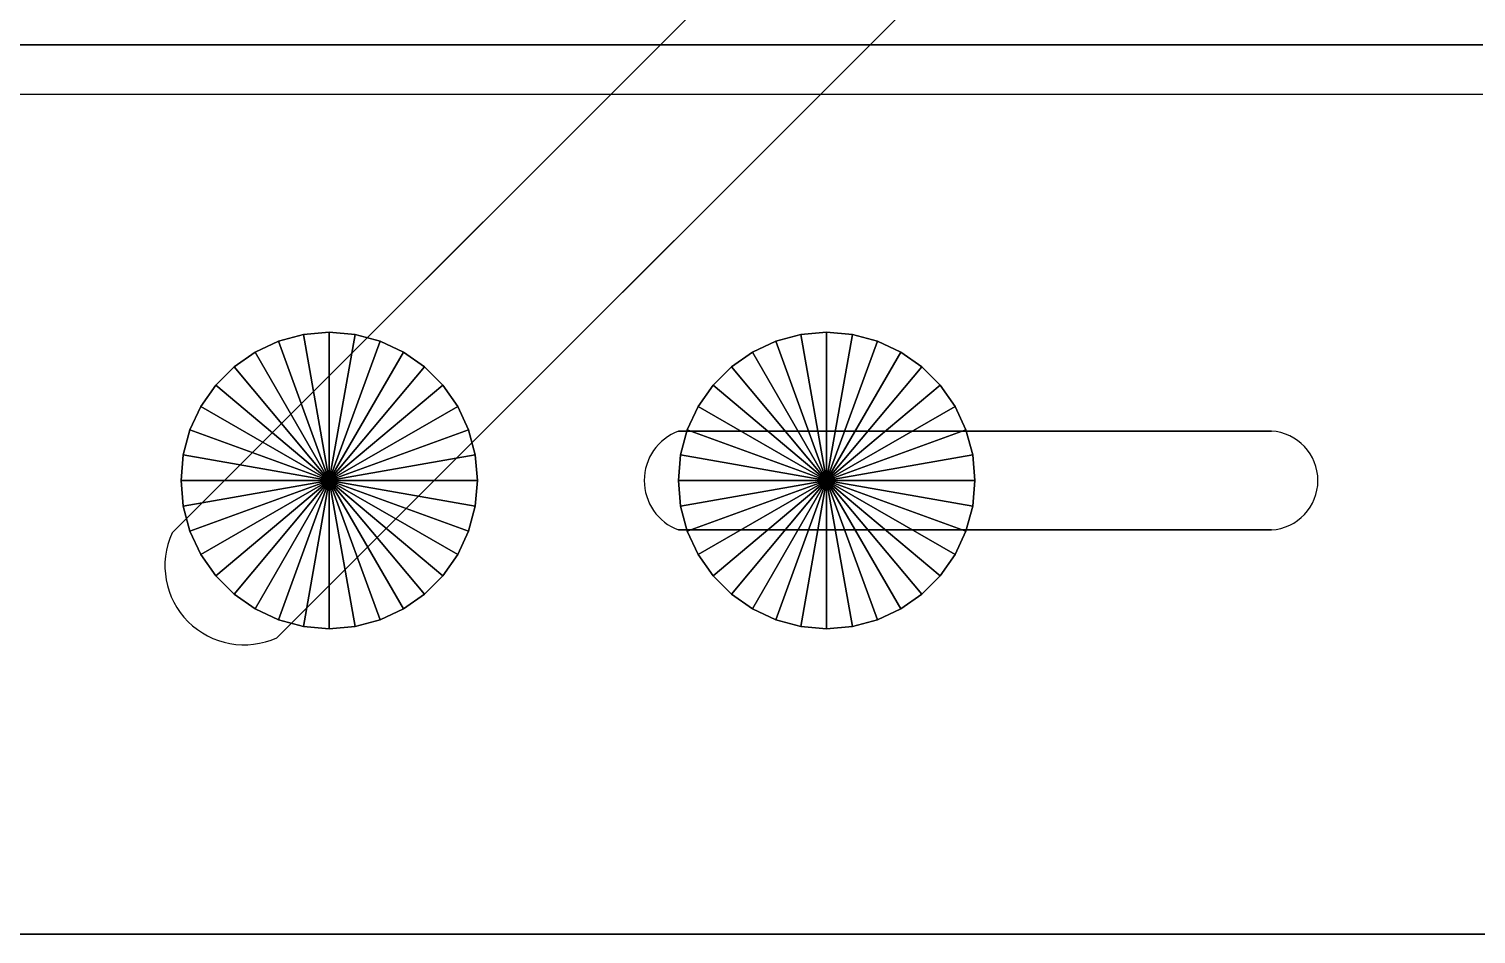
# Model space of a CAD drawing. Header units: inches. Extents: x -7543 to -822, y 102837 to 190349.
# Drawn here: x -831.594645 to -831.590927, y 102837.009431 to 102837.011758 of the extents above; entities that cross this region are included whole.
import ezdxf

# ---------------------------------------------------------------- set-up
doc = ezdxf.new("R2010")
doc.units = ezdxf.units.IN
doc.header["$MEASUREMENT"] = 0
doc.layers.add('TEFRİŞ', color=7, linetype='Continuous', lineweight=25, true_color=0x78462c)

msp = doc.modelspace()

# ---------------------------------------------------------------- linework, layer by layer
at = {"layer": 'TEFRİŞ'}
msp.add_line((-831.5968453943481, 102837.0115897916, -0.004190999999999999), (-831.590909394348, 102837.0115897916, -0.004190999999999999), dxfattribs=at)
for centre, radius, start, end in [((-831.5929283455516, 102837.0105967916, 0.0007620000000000005), 0.0001357854441317281, 110.7234838992994, 249.2765161007005), ((-831.5914602949773, 102837.0105967916, 0.0007620000000000005), 0.0001272455105001902, 273.5597646251475, 86.44023537485249), ((-831.594092465625, 102837.0103777203, 0.0005079999999999999), 0.0002033753728859917, 155.4898186755772, 294.5101812948126)]:
    msp.add_arc(centre, radius, start, end, dxfattribs=at)
for points in [[(-831.5939182943481, 102837.0108212916, 0.00127), (-831.5940978943481, 102837.0106416916, 0.000889), (-831.591269114348, 102837.0134704716, 0.000889), (-831.591269114348, 102837.0134704716, 0.00127)], [(-831.593648894348, 102837.0105518916, 0.00127), (-831.593828494348, 102837.0103722916, 0.000889), (-831.5909997143481, 102837.0132010716, 0.000889), (-831.5909997143481, 102837.0132010716, 0.00127)], [(-831.590909394348, 102837.0117167916, -0.004190999999999999), (-831.5968453943481, 102837.0117167916, -0.004190999999999999), (-831.5968453943481, 102837.0117167916, -0.000127000000000001), (-831.590909394348, 102837.0117167916, -0.000127000000000001)], [(-831.5940978943481, 102837.0106416916, 0.000889), (-831.5937386943481, 102837.0110009116, 0.000889), (-831.5937386943481, 102837.0110009116, 0.0005079999999999999), (-831.594277514348, 102837.0104620916, 0.0005079999999999999)], [(-831.593939554348, 102837.0109720116), (-831.5940036943481, 102837.0109548116), (-831.5940036943481, 102837.0109548116, 0.0005079999999999999), (-831.593939554348, 102837.0109720116, 0.0005079999999999999)], [(-831.5938733943481, 102837.0105967916), (-831.593939554348, 102837.0109720116), (-831.5940036943481, 102837.0109548116), (-831.5938733943481, 102837.0105967916)], [(-831.5938733943481, 102837.0105967916, 0.0005079999999999999), (-831.593939554348, 102837.0109720116, 0.0005079999999999999), (-831.5940036943481, 102837.0109548116, 0.0005079999999999999), (-831.5938733943481, 102837.0105967916, 0.0005079999999999999)], [(-831.5938733943481, 102837.0109777916), (-831.593939554348, 102837.0109720116), (-831.593939554348, 102837.0109720116, 0.0005079999999999999), (-831.5938733943481, 102837.0109777916, 0.0005079999999999999)], [(-831.5938733943481, 102837.0105967916), (-831.5938733943481, 102837.0109777916), (-831.593939554348, 102837.0109720116), (-831.5938733943481, 102837.0105967916)], [(-831.5938733943481, 102837.0105967916, 0.0005079999999999999), (-831.5938733943481, 102837.0109777916, 0.0005079999999999999), (-831.593939554348, 102837.0109720116, 0.0005079999999999999), (-831.5938733943481, 102837.0105967916, 0.0005079999999999999)], [(-831.5938072343481, 102837.0109720116), (-831.5938733943481, 102837.0109777916), (-831.5938733943481, 102837.0109777916, 0.0005079999999999999), (-831.5938072343481, 102837.0109720116, 0.0005079999999999999)], [(-831.5938733943481, 102837.0105967916), (-831.5938072343481, 102837.0109720116), (-831.5938733943481, 102837.0109777916), (-831.5938733943481, 102837.0105967916)], [(-831.5938733943481, 102837.0105967916, 0.0005079999999999999), (-831.5938072343481, 102837.0109720116, 0.0005079999999999999), (-831.5938733943481, 102837.0109777916, 0.0005079999999999999), (-831.5938733943481, 102837.0105967916, 0.0005079999999999999)], [(-831.5938733943481, 102837.0105967916), (-831.593743094348, 102837.0109548116), (-831.5938072343481, 102837.0109720116), (-831.5938733943481, 102837.0105967916)], [(-831.5938733943481, 102837.0105967916, 0.0005079999999999999), (-831.593743094348, 102837.0109548116, 0.0005079999999999999), (-831.5938072343481, 102837.0109720116, 0.0005079999999999999), (-831.5938733943481, 102837.0105967916, 0.0005079999999999999)], [(-831.593743094348, 102837.0109548116), (-831.5938072343481, 102837.0109720116), (-831.5938072343481, 102837.0109720116, 0.0005079999999999999), (-831.593743094348, 102837.0109548116, 0.0005079999999999999)], [(-831.5926615543481, 102837.0109720116), (-831.592725694348, 102837.0109548116), (-831.592725694348, 102837.0109548116, 0.0005079999999999999), (-831.5926615543481, 102837.0109720116, 0.0005079999999999999)], [(-831.5925953943481, 102837.0105967916), (-831.5926615543481, 102837.0109720116), (-831.592725694348, 102837.0109548116), (-831.5925953943481, 102837.0105967916)], [(-831.5925953943481, 102837.0105967916, 0.0005079999999999999), (-831.5926615543481, 102837.0109720116, 0.0005079999999999999), (-831.592725694348, 102837.0109548116, 0.0005079999999999999), (-831.5925953943481, 102837.0105967916, 0.0005079999999999999)], [(-831.5925953943481, 102837.0109777916), (-831.5926615543481, 102837.0109720116), (-831.5926615543481, 102837.0109720116, 0.0005079999999999999), (-831.5925953943481, 102837.0109777916, 0.0005079999999999999)], [(-831.5925953943481, 102837.0105967916), (-831.5925953943481, 102837.0109777916), (-831.5926615543481, 102837.0109720116), (-831.5925953943481, 102837.0105967916)], [(-831.5925953943481, 102837.0105967916, 0.0005079999999999999), (-831.5925953943481, 102837.0109777916, 0.0005079999999999999), (-831.5926615543481, 102837.0109720116, 0.0005079999999999999), (-831.5925953943481, 102837.0105967916, 0.0005079999999999999)], [(-831.592529234348, 102837.0109720116), (-831.5925953943481, 102837.0109777916), (-831.5925953943481, 102837.0109777916, 0.0005079999999999999), (-831.592529234348, 102837.0109720116, 0.0005079999999999999)], [(-831.5925953943481, 102837.0105967916), (-831.592529234348, 102837.0109720116), (-831.5925953943481, 102837.0109777916), (-831.5925953943481, 102837.0105967916)], [(-831.5925953943481, 102837.0105967916, 0.0005079999999999999), (-831.592529234348, 102837.0109720116, 0.0005079999999999999), (-831.5925953943481, 102837.0109777916, 0.0005079999999999999), (-831.5925953943481, 102837.0105967916, 0.0005079999999999999)], [(-831.5925953943481, 102837.0105967916), (-831.5924650943481, 102837.0109548116), (-831.592529234348, 102837.0109720116), (-831.5925953943481, 102837.0105967916)], [(-831.5925953943481, 102837.0105967916, 0.0005079999999999999), (-831.5924650943481, 102837.0109548116, 0.0005079999999999999), (-831.592529234348, 102837.0109720116, 0.0005079999999999999), (-831.5925953943481, 102837.0105967916, 0.0005079999999999999)], [(-831.5924650943481, 102837.0109548116), (-831.592529234348, 102837.0109720116), (-831.592529234348, 102837.0109720116, 0.0005079999999999999), (-831.5924650943481, 102837.0109548116, 0.0005079999999999999)], [(-831.5940638943481, 102837.0109267516), (-831.594118294348, 102837.0108886516), (-831.594118294348, 102837.0108886516, 0.0005079999999999999), (-831.5940638943481, 102837.0109267516, 0.0005079999999999999)], [(-831.5938733943481, 102837.0105967916), (-831.5940638943481, 102837.0109267516), (-831.594118294348, 102837.0108886516), (-831.5938733943481, 102837.0105967916)], [(-831.5938733943481, 102837.0105967916, 0.0005079999999999999), (-831.5940638943481, 102837.0109267516, 0.0005079999999999999), (-831.594118294348, 102837.0108886516, 0.0005079999999999999), (-831.5938733943481, 102837.0105967916, 0.0005079999999999999)], [(-831.5940036943481, 102837.0109548116), (-831.5940638943481, 102837.0109267516), (-831.5940638943481, 102837.0109267516, 0.0005079999999999999), (-831.5940036943481, 102837.0109548116, 0.0005079999999999999)], [(-831.5938733943481, 102837.0105967916), (-831.5940036943481, 102837.0109548116), (-831.5940638943481, 102837.0109267516), (-831.5938733943481, 102837.0105967916)], [(-831.5938733943481, 102837.0105967916, 0.0005079999999999999), (-831.5940036943481, 102837.0109548116, 0.0005079999999999999), (-831.5940638943481, 102837.0109267516, 0.0005079999999999999), (-831.5938733943481, 102837.0105967916, 0.0005079999999999999)], [(-831.5938733943481, 102837.0105967916), (-831.593682894348, 102837.0109267516), (-831.593743094348, 102837.0109548116), (-831.5938733943481, 102837.0105967916)], [(-831.5938733943481, 102837.0105967916, 0.0005079999999999999), (-831.593682894348, 102837.0109267516, 0.0005079999999999999), (-831.593743094348, 102837.0109548116, 0.0005079999999999999), (-831.5938733943481, 102837.0105967916, 0.0005079999999999999)], [(-831.5938733943481, 102837.0105967916), (-831.5936284943481, 102837.0108886516), (-831.593682894348, 102837.0109267516), (-831.5938733943481, 102837.0105967916)], [(-831.5938733943481, 102837.0105967916, 0.0005079999999999999), (-831.5936284943481, 102837.0108886516, 0.0005079999999999999), (-831.593682894348, 102837.0109267516, 0.0005079999999999999), (-831.5938733943481, 102837.0105967916, 0.0005079999999999999)], [(-831.593682894348, 102837.0109267516), (-831.593743094348, 102837.0109548116), (-831.593743094348, 102837.0109548116, 0.0005079999999999999), (-831.593682894348, 102837.0109267516, 0.0005079999999999999)], [(-831.5936284943481, 102837.0108886516), (-831.593682894348, 102837.0109267516), (-831.593682894348, 102837.0109267516, 0.0005079999999999999), (-831.5936284943481, 102837.0108886516, 0.0005079999999999999)], [(-831.592785894348, 102837.0109267516), (-831.5928402943481, 102837.0108886516), (-831.5928402943481, 102837.0108886516, 0.0005079999999999999), (-831.592785894348, 102837.0109267516, 0.0005079999999999999)], [(-831.5925953943481, 102837.0105967916), (-831.592785894348, 102837.0109267516), (-831.5928402943481, 102837.0108886516), (-831.5925953943481, 102837.0105967916)], [(-831.5925953943481, 102837.0105967916, 0.0005079999999999999), (-831.592785894348, 102837.0109267516, 0.0005079999999999999), (-831.5928402943481, 102837.0108886516, 0.0005079999999999999), (-831.5925953943481, 102837.0105967916, 0.0005079999999999999)], [(-831.592725694348, 102837.0109548116), (-831.592785894348, 102837.0109267516), (-831.592785894348, 102837.0109267516, 0.0005079999999999999), (-831.592725694348, 102837.0109548116, 0.0005079999999999999)], [(-831.5925953943481, 102837.0105967916), (-831.592725694348, 102837.0109548116), (-831.592785894348, 102837.0109267516), (-831.5925953943481, 102837.0105967916)], [(-831.5925953943481, 102837.0105967916, 0.0005079999999999999), (-831.592725694348, 102837.0109548116, 0.0005079999999999999), (-831.592785894348, 102837.0109267516, 0.0005079999999999999), (-831.5925953943481, 102837.0105967916, 0.0005079999999999999)], [(-831.5925953943481, 102837.0105967916), (-831.5924048943481, 102837.0109267516), (-831.5924650943481, 102837.0109548116), (-831.5925953943481, 102837.0105967916)], [(-831.5925953943481, 102837.0105967916, 0.0005079999999999999), (-831.5924048943481, 102837.0109267516, 0.0005079999999999999), (-831.5924650943481, 102837.0109548116, 0.0005079999999999999), (-831.5925953943481, 102837.0105967916, 0.0005079999999999999)], [(-831.5925953943481, 102837.0105967916), (-831.592350494348, 102837.0108886516), (-831.5924048943481, 102837.0109267516), (-831.5925953943481, 102837.0105967916)], [(-831.5925953943481, 102837.0105967916, 0.0005079999999999999), (-831.592350494348, 102837.0108886516, 0.0005079999999999999), (-831.5924048943481, 102837.0109267516, 0.0005079999999999999), (-831.5925953943481, 102837.0105967916, 0.0005079999999999999)], [(-831.5924048943481, 102837.0109267516), (-831.5924650943481, 102837.0109548116), (-831.5924650943481, 102837.0109548116, 0.0005079999999999999), (-831.5924048943481, 102837.0109267516, 0.0005079999999999999)], [(-831.592350494348, 102837.0108886516), (-831.5924048943481, 102837.0109267516), (-831.5924048943481, 102837.0109267516, 0.0005079999999999999), (-831.592350494348, 102837.0108886516, 0.0005079999999999999)], [(-831.594118294348, 102837.0108886516), (-831.594165254348, 102837.0108416916), (-831.594165254348, 102837.0108416916, 0.0005079999999999999), (-831.594118294348, 102837.0108886516, 0.0005079999999999999)], [(-831.5938733943481, 102837.0105967916), (-831.594118294348, 102837.0108886516), (-831.594165254348, 102837.0108416916), (-831.5938733943481, 102837.0105967916)], [(-831.5938733943481, 102837.0105967916, 0.0005079999999999999), (-831.594118294348, 102837.0108886516, 0.0005079999999999999), (-831.594165254348, 102837.0108416916, 0.0005079999999999999), (-831.5938733943481, 102837.0105967916, 0.0005079999999999999)], [(-831.5938733943481, 102837.0105967916), (-831.593581534348, 102837.0108416916), (-831.5936284943481, 102837.0108886516), (-831.5938733943481, 102837.0105967916)], [(-831.5938733943481, 102837.0105967916, 0.0005079999999999999), (-831.593581534348, 102837.0108416916, 0.0005079999999999999), (-831.5936284943481, 102837.0108886516, 0.0005079999999999999), (-831.5938733943481, 102837.0105967916, 0.0005079999999999999)], [(-831.593581534348, 102837.0108416916), (-831.5936284943481, 102837.0108886516), (-831.5936284943481, 102837.0108886516, 0.0005079999999999999), (-831.593581534348, 102837.0108416916, 0.0005079999999999999)], [(-831.5928402943481, 102837.0108886516), (-831.592887254348, 102837.0108416916), (-831.592887254348, 102837.0108416916, 0.0005079999999999999), (-831.5928402943481, 102837.0108886516, 0.0005079999999999999)], [(-831.5925953943481, 102837.0105967916), (-831.5928402943481, 102837.0108886516), (-831.592887254348, 102837.0108416916), (-831.5925953943481, 102837.0105967916)], [(-831.5925953943481, 102837.0105967916, 0.0005079999999999999), (-831.5928402943481, 102837.0108886516, 0.0005079999999999999), (-831.592887254348, 102837.0108416916, 0.0005079999999999999), (-831.5925953943481, 102837.0105967916, 0.0005079999999999999)], [(-831.5925953943481, 102837.0105967916), (-831.592303534348, 102837.0108416916), (-831.592350494348, 102837.0108886516), (-831.5925953943481, 102837.0105967916)], [(-831.5925953943481, 102837.0105967916, 0.0005079999999999999), (-831.592303534348, 102837.0108416916, 0.0005079999999999999), (-831.592350494348, 102837.0108886516, 0.0005079999999999999), (-831.5925953943481, 102837.0105967916, 0.0005079999999999999)], [(-831.592303534348, 102837.0108416916), (-831.592350494348, 102837.0108886516), (-831.592350494348, 102837.0108886516, 0.0005079999999999999), (-831.592303534348, 102837.0108416916, 0.0005079999999999999)], [(-831.594165254348, 102837.0108416916), (-831.5942033543481, 102837.0107872916), (-831.5942033543481, 102837.0107872916, 0.0005079999999999999), (-831.594165254348, 102837.0108416916, 0.0005079999999999999)], [(-831.5938733943481, 102837.0105967916), (-831.594165254348, 102837.0108416916), (-831.5942033543481, 102837.0107872916), (-831.5938733943481, 102837.0105967916)], [(-831.5938733943481, 102837.0105967916, 0.0005079999999999999), (-831.594165254348, 102837.0108416916, 0.0005079999999999999), (-831.5942033543481, 102837.0107872916, 0.0005079999999999999), (-831.5938733943481, 102837.0105967916, 0.0005079999999999999)], [(-831.5938733943481, 102837.0105967916), (-831.593543434348, 102837.0107872916), (-831.593581534348, 102837.0108416916), (-831.5938733943481, 102837.0105967916)], [(-831.5938733943481, 102837.0105967916, 0.0005079999999999999), (-831.593543434348, 102837.0107872916, 0.0005079999999999999), (-831.593581534348, 102837.0108416916, 0.0005079999999999999), (-831.5938733943481, 102837.0105967916, 0.0005079999999999999)], [(-831.593543434348, 102837.0107872916), (-831.593581534348, 102837.0108416916), (-831.593581534348, 102837.0108416916, 0.0005079999999999999), (-831.593543434348, 102837.0107872916, 0.0005079999999999999)], [(-831.592887254348, 102837.0108416916), (-831.592925354348, 102837.0107872916), (-831.592925354348, 102837.0107872916, 0.0005079999999999999), (-831.592887254348, 102837.0108416916, 0.0005079999999999999)], [(-831.5925953943481, 102837.0105967916), (-831.592887254348, 102837.0108416916), (-831.592925354348, 102837.0107872916), (-831.5925953943481, 102837.0105967916)], [(-831.5925953943481, 102837.0105967916, 0.0005079999999999999), (-831.592887254348, 102837.0108416916, 0.0005079999999999999), (-831.592925354348, 102837.0107872916, 0.0005079999999999999), (-831.5925953943481, 102837.0105967916, 0.0005079999999999999)], [(-831.5925953943481, 102837.0105967916), (-831.5922654343481, 102837.0107872916), (-831.592303534348, 102837.0108416916), (-831.5925953943481, 102837.0105967916)], [(-831.5925953943481, 102837.0105967916, 0.0005079999999999999), (-831.5922654343481, 102837.0107872916, 0.0005079999999999999), (-831.592303534348, 102837.0108416916, 0.0005079999999999999), (-831.5925953943481, 102837.0105967916, 0.0005079999999999999)], [(-831.5922654343481, 102837.0107872916), (-831.592303534348, 102837.0108416916), (-831.592303534348, 102837.0108416916, 0.0005079999999999999), (-831.5922654343481, 102837.0107872916, 0.0005079999999999999)], [(-831.5942033543481, 102837.0107872916), (-831.5942314143481, 102837.0107270916), (-831.5942314143481, 102837.0107270916, 0.0005079999999999999), (-831.5942033543481, 102837.0107872916, 0.0005079999999999999)], [(-831.5938733943481, 102837.0105967916), (-831.5942033543481, 102837.0107872916), (-831.5942314143481, 102837.0107270916), (-831.5938733943481, 102837.0105967916)], [(-831.5938733943481, 102837.0105967916, 0.0005079999999999999), (-831.5942033543481, 102837.0107872916, 0.0005079999999999999), (-831.5942314143481, 102837.0107270916, 0.0005079999999999999), (-831.5938733943481, 102837.0105967916, 0.0005079999999999999)], [(-831.5938733943481, 102837.0105967916), (-831.593515374348, 102837.0107270916), (-831.593543434348, 102837.0107872916), (-831.5938733943481, 102837.0105967916)], [(-831.5938733943481, 102837.0105967916, 0.0005079999999999999), (-831.593515374348, 102837.0107270916, 0.0005079999999999999), (-831.593543434348, 102837.0107872916, 0.0005079999999999999), (-831.5938733943481, 102837.0105967916, 0.0005079999999999999)], [(-831.593515374348, 102837.0107270916), (-831.593543434348, 102837.0107872916), (-831.593543434348, 102837.0107872916, 0.0005079999999999999), (-831.593515374348, 102837.0107270916, 0.0005079999999999999)], [(-831.592925354348, 102837.0107872916), (-831.592953414348, 102837.0107270916), (-831.592953414348, 102837.0107270916, 0.0005079999999999999), (-831.592925354348, 102837.0107872916, 0.0005079999999999999)], [(-831.5925953943481, 102837.0105967916), (-831.592925354348, 102837.0107872916), (-831.592953414348, 102837.0107270916), (-831.5925953943481, 102837.0105967916)], [(-831.5925953943481, 102837.0105967916, 0.0005079999999999999), (-831.592925354348, 102837.0107872916, 0.0005079999999999999), (-831.592953414348, 102837.0107270916, 0.0005079999999999999), (-831.5925953943481, 102837.0105967916, 0.0005079999999999999)], [(-831.5925953943481, 102837.0105967916), (-831.5922373743481, 102837.0107270916), (-831.5922654343481, 102837.0107872916), (-831.5925953943481, 102837.0105967916)], [(-831.5925953943481, 102837.0105967916, 0.0005079999999999999), (-831.5922373743481, 102837.0107270916, 0.0005079999999999999), (-831.5922654343481, 102837.0107872916, 0.0005079999999999999), (-831.5925953943481, 102837.0105967916, 0.0005079999999999999)], [(-831.5922373743481, 102837.0107270916), (-831.5922654343481, 102837.0107872916), (-831.5922654343481, 102837.0107872916, 0.0005079999999999999), (-831.5922373743481, 102837.0107270916, 0.0005079999999999999)], [(-831.5942314143481, 102837.0107270916), (-831.5942486143481, 102837.0106629516), (-831.5942486143481, 102837.0106629516, 0.0005079999999999999), (-831.5942314143481, 102837.0107270916, 0.0005079999999999999)], [(-831.5938733943481, 102837.0105967916), (-831.5942314143481, 102837.0107270916), (-831.5942486143481, 102837.0106629516), (-831.5938733943481, 102837.0105967916)], [(-831.5938733943481, 102837.0105967916, 0.0005079999999999999), (-831.5942314143481, 102837.0107270916, 0.0005079999999999999), (-831.5942486143481, 102837.0106629516, 0.0005079999999999999), (-831.5938733943481, 102837.0105967916, 0.0005079999999999999)], [(-831.593828494348, 102837.0103722916, 0.000889), (-831.5934692743481, 102837.0107314916, 0.000889), (-831.5934692743481, 102837.0107314916, 0.0005079999999999999), (-831.594008094348, 102837.0101926716, 0.0005079999999999999)], [(-831.5938733943481, 102837.0105967916), (-831.593498174348, 102837.0106629516), (-831.593515374348, 102837.0107270916), (-831.5938733943481, 102837.0105967916)], [(-831.5938733943481, 102837.0105967916, 0.0005079999999999999), (-831.593498174348, 102837.0106629516, 0.0005079999999999999), (-831.593515374348, 102837.0107270916, 0.0005079999999999999), (-831.5938733943481, 102837.0105967916, 0.0005079999999999999)], [(-831.593498174348, 102837.0106629516), (-831.593515374348, 102837.0107270916), (-831.593515374348, 102837.0107270916, 0.0005079999999999999), (-831.593498174348, 102837.0106629516, 0.0005079999999999999)], [(-831.591452394348, 102837.0107237916, 0.0007620000000000005), (-831.592976394348, 102837.0107237916, 0.0007620000000000005), (-831.592976394348, 102837.0107237916, 0.0005079999999999999), (-831.591452394348, 102837.0107237916, 0.0005079999999999999)], [(-831.592953414348, 102837.0107270916), (-831.592970614348, 102837.0106629516), (-831.592970614348, 102837.0106629516, 0.0005079999999999999), (-831.592953414348, 102837.0107270916, 0.0005079999999999999)], [(-831.5925953943481, 102837.0105967916), (-831.592953414348, 102837.0107270916), (-831.592970614348, 102837.0106629516), (-831.5925953943481, 102837.0105967916)], [(-831.5925953943481, 102837.0105967916, 0.0005079999999999999), (-831.592953414348, 102837.0107270916, 0.0005079999999999999), (-831.592970614348, 102837.0106629516, 0.0005079999999999999), (-831.5925953943481, 102837.0105967916, 0.0005079999999999999)], [(-831.5925953943481, 102837.0105967916), (-831.5922201743481, 102837.0106629516), (-831.5922373743481, 102837.0107270916), (-831.5925953943481, 102837.0105967916)], [(-831.5925953943481, 102837.0105967916, 0.0005079999999999999), (-831.5922201743481, 102837.0106629516, 0.0005079999999999999), (-831.5922373743481, 102837.0107270916, 0.0005079999999999999), (-831.5925953943481, 102837.0105967916, 0.0005079999999999999)], [(-831.5922201743481, 102837.0106629516), (-831.5922373743481, 102837.0107270916), (-831.5922373743481, 102837.0107270916, 0.0005079999999999999), (-831.5922201743481, 102837.0106629516, 0.0005079999999999999)], [(-831.5942486143481, 102837.0106629516), (-831.594254394348, 102837.0105967916), (-831.594254394348, 102837.0105967916, 0.0005079999999999999), (-831.5942486143481, 102837.0106629516, 0.0005079999999999999)], [(-831.5938733943481, 102837.0105967916), (-831.5942486143481, 102837.0106629516), (-831.594254394348, 102837.0105967916), (-831.5938733943481, 102837.0105967916)], [(-831.5942486143481, 102837.0106629516), (-831.594254394348, 102837.0105967916), (-831.594254394348, 102837.0105967916, 0.0005079999999999999), (-831.5942486143481, 102837.0106629516, 0.0005079999999999999)], [(-831.5938733943481, 102837.0105967916), (-831.593492394348, 102837.0105967916), (-831.593498174348, 102837.0106629516), (-831.5938733943481, 102837.0105967916)], [(-831.5938733943481, 102837.0105967916, 0.0005079999999999999), (-831.593492394348, 102837.0105967916, 0.0005079999999999999), (-831.593498174348, 102837.0106629516, 0.0005079999999999999), (-831.5938733943481, 102837.0105967916, 0.0005079999999999999)], [(-831.593492394348, 102837.0105967916), (-831.593498174348, 102837.0106629516), (-831.593498174348, 102837.0106629516, 0.0005079999999999999), (-831.593492394348, 102837.0105967916, 0.0005079999999999999)], [(-831.592970614348, 102837.0106629516), (-831.592976394348, 102837.0105967916), (-831.592976394348, 102837.0105967916, 0.0005079999999999999), (-831.592970614348, 102837.0106629516, 0.0005079999999999999)], [(-831.5925953943481, 102837.0105967916), (-831.592970614348, 102837.0106629516), (-831.592976394348, 102837.0105967916), (-831.5925953943481, 102837.0105967916)], [(-831.592970614348, 102837.0106629516), (-831.592976394348, 102837.0105967916), (-831.592976394348, 102837.0105967916, 0.0005079999999999999), (-831.592970614348, 102837.0106629516, 0.0005079999999999999)], [(-831.5925953943481, 102837.0105967916), (-831.592214394348, 102837.0105967916), (-831.5922201743481, 102837.0106629516), (-831.5925953943481, 102837.0105967916)], [(-831.5925953943481, 102837.0105967916, 0.0005079999999999999), (-831.592214394348, 102837.0105967916, 0.0005079999999999999), (-831.5922201743481, 102837.0106629516, 0.0005079999999999999), (-831.5925953943481, 102837.0105967916, 0.0005079999999999999)], [(-831.592214394348, 102837.0105967916), (-831.5922201743481, 102837.0106629516), (-831.5922201743481, 102837.0106629516, 0.0005079999999999999), (-831.592214394348, 102837.0105967916, 0.0005079999999999999)], [(-831.594254394348, 102837.0105967916), (-831.5942486143481, 102837.0105306316), (-831.5942486143481, 102837.0105306316, 0.0005079999999999999), (-831.594254394348, 102837.0105967916, 0.0005079999999999999)], [(-831.5938733943481, 102837.0105967916), (-831.594254394348, 102837.0105967916), (-831.5942486143481, 102837.0105306316), (-831.5938733943481, 102837.0105967916)], [(-831.5938733943481, 102837.0105967916, 0.0005079999999999999), (-831.594254394348, 102837.0105967916, 0.0005079999999999999), (-831.5942486143481, 102837.0105306316, 0.0005079999999999999), (-831.5938733943481, 102837.0105967916, 0.0005079999999999999)], [(-831.5938733943481, 102837.0105967916), (-831.5942486143481, 102837.0105306316), (-831.5942314143481, 102837.0104664916), (-831.5938733943481, 102837.0105967916)], [(-831.5938733943481, 102837.0105967916, 0.0005079999999999999), (-831.5942486143481, 102837.0105306316, 0.0005079999999999999), (-831.5942314143481, 102837.0104664916, 0.0005079999999999999), (-831.5938733943481, 102837.0105967916, 0.0005079999999999999)], [(-831.5938733943481, 102837.0105967916), (-831.5942314143481, 102837.0104664916), (-831.5942033543481, 102837.0104062916), (-831.5938733943481, 102837.0105967916)], [(-831.5938733943481, 102837.0105967916, 0.0005079999999999999), (-831.5942314143481, 102837.0104664916, 0.0005079999999999999), (-831.5942033543481, 102837.0104062916, 0.0005079999999999999), (-831.5938733943481, 102837.0105967916, 0.0005079999999999999)], [(-831.5938733943481, 102837.0105967916), (-831.5942033543481, 102837.0104062916), (-831.594165254348, 102837.0103518916), (-831.5938733943481, 102837.0105967916)], [(-831.5938733943481, 102837.0105967916, 0.0005079999999999999), (-831.5942033543481, 102837.0104062916, 0.0005079999999999999), (-831.594165254348, 102837.0103518916, 0.0005079999999999999), (-831.5938733943481, 102837.0105967916, 0.0005079999999999999)], [(-831.5938733943481, 102837.0105967916), (-831.594165254348, 102837.0103518916), (-831.594118294348, 102837.0103049316), (-831.5938733943481, 102837.0105967916)], [(-831.5938733943481, 102837.0105967916, 0.0005079999999999999), (-831.594165254348, 102837.0103518916, 0.0005079999999999999), (-831.594118294348, 102837.0103049316, 0.0005079999999999999), (-831.5938733943481, 102837.0105967916, 0.0005079999999999999)], [(-831.5938733943481, 102837.0105967916), (-831.594118294348, 102837.0103049316), (-831.5940638943481, 102837.0102668316), (-831.5938733943481, 102837.0105967916)], [(-831.5938733943481, 102837.0105967916, 0.0005079999999999999), (-831.594118294348, 102837.0103049316, 0.0005079999999999999), (-831.5940638943481, 102837.0102668316, 0.0005079999999999999), (-831.5938733943481, 102837.0105967916, 0.0005079999999999999)], [(-831.5938733943481, 102837.0105967916), (-831.5940638943481, 102837.0102668316), (-831.5940036943481, 102837.0102387716), (-831.5938733943481, 102837.0105967916)], [(-831.5938733943481, 102837.0105967916, 0.0005079999999999999), (-831.5940638943481, 102837.0102668316, 0.0005079999999999999), (-831.5940036943481, 102837.0102387716, 0.0005079999999999999), (-831.5938733943481, 102837.0105967916, 0.0005079999999999999)], [(-831.5938733943481, 102837.0105967916), (-831.5940036943481, 102837.0102387716), (-831.593939554348, 102837.0102215716), (-831.5938733943481, 102837.0105967916)], [(-831.5938733943481, 102837.0105967916, 0.0005079999999999999), (-831.5940036943481, 102837.0102387716, 0.0005079999999999999), (-831.593939554348, 102837.0102215716, 0.0005079999999999999), (-831.5938733943481, 102837.0105967916, 0.0005079999999999999)], [(-831.5938733943481, 102837.0105967916), (-831.593939554348, 102837.0102215716), (-831.5938733943481, 102837.0102157916), (-831.5938733943481, 102837.0105967916)], [(-831.5938733943481, 102837.0105967916, 0.0005079999999999999), (-831.593939554348, 102837.0102215716, 0.0005079999999999999), (-831.5938733943481, 102837.0102157916, 0.0005079999999999999), (-831.5938733943481, 102837.0105967916, 0.0005079999999999999)], [(-831.5938733943481, 102837.0105967916), (-831.5938733943481, 102837.0102157916), (-831.5938072343481, 102837.0102215716), (-831.5938733943481, 102837.0105967916)], [(-831.5938733943481, 102837.0105967916, 0.0005079999999999999), (-831.5938733943481, 102837.0102157916, 0.0005079999999999999), (-831.5938072343481, 102837.0102215716, 0.0005079999999999999), (-831.5938733943481, 102837.0105967916, 0.0005079999999999999)], [(-831.5938733943481, 102837.0105967916), (-831.5938072343481, 102837.0102215716), (-831.593743094348, 102837.0102387716), (-831.5938733943481, 102837.0105967916)], [(-831.5938733943481, 102837.0105967916, 0.0005079999999999999), (-831.5938072343481, 102837.0102215716, 0.0005079999999999999), (-831.593743094348, 102837.0102387716, 0.0005079999999999999), (-831.5938733943481, 102837.0105967916, 0.0005079999999999999)], [(-831.5938733943481, 102837.0105967916), (-831.593743094348, 102837.0102387716), (-831.593682894348, 102837.0102668316), (-831.5938733943481, 102837.0105967916)], [(-831.5938733943481, 102837.0105967916, 0.0005079999999999999), (-831.593743094348, 102837.0102387716, 0.0005079999999999999), (-831.593682894348, 102837.0102668316, 0.0005079999999999999), (-831.5938733943481, 102837.0105967916, 0.0005079999999999999)], [(-831.5938733943481, 102837.0105967916), (-831.593682894348, 102837.0102668316), (-831.5936284943481, 102837.0103049316), (-831.5938733943481, 102837.0105967916)], [(-831.5938733943481, 102837.0105967916, 0.0005079999999999999), (-831.593682894348, 102837.0102668316, 0.0005079999999999999), (-831.5936284943481, 102837.0103049316, 0.0005079999999999999), (-831.5938733943481, 102837.0105967916, 0.0005079999999999999)], [(-831.5938733943481, 102837.0105967916), (-831.5936284943481, 102837.0103049316), (-831.593581534348, 102837.0103518916), (-831.5938733943481, 102837.0105967916)], [(-831.5938733943481, 102837.0105967916, 0.0005079999999999999), (-831.5936284943481, 102837.0103049316, 0.0005079999999999999), (-831.593581534348, 102837.0103518916, 0.0005079999999999999), (-831.5938733943481, 102837.0105967916, 0.0005079999999999999)], [(-831.5938733943481, 102837.0105967916), (-831.593581534348, 102837.0103518916), (-831.593543434348, 102837.0104062916), (-831.5938733943481, 102837.0105967916)], [(-831.5938733943481, 102837.0105967916, 0.0005079999999999999), (-831.593581534348, 102837.0103518916, 0.0005079999999999999), (-831.593543434348, 102837.0104062916, 0.0005079999999999999), (-831.5938733943481, 102837.0105967916, 0.0005079999999999999)], [(-831.5938733943481, 102837.0105967916), (-831.593543434348, 102837.0104062916), (-831.593515374348, 102837.0104664916), (-831.5938733943481, 102837.0105967916)], [(-831.5938733943481, 102837.0105967916, 0.0005079999999999999), (-831.593543434348, 102837.0104062916, 0.0005079999999999999), (-831.593515374348, 102837.0104664916, 0.0005079999999999999), (-831.5938733943481, 102837.0105967916, 0.0005079999999999999)], [(-831.5938733943481, 102837.0105967916), (-831.593515374348, 102837.0104664916), (-831.593498174348, 102837.0105306316), (-831.5938733943481, 102837.0105967916)], [(-831.5938733943481, 102837.0105967916, 0.0005079999999999999), (-831.593515374348, 102837.0104664916, 0.0005079999999999999), (-831.593498174348, 102837.0105306316, 0.0005079999999999999), (-831.5938733943481, 102837.0105967916, 0.0005079999999999999)], [(-831.5938733943481, 102837.0105967916), (-831.593498174348, 102837.0105306316), (-831.593492394348, 102837.0105967916), (-831.5938733943481, 102837.0105967916)], [(-831.5938733943481, 102837.0105967916, 0.0005079999999999999), (-831.593498174348, 102837.0105306316, 0.0005079999999999999), (-831.593492394348, 102837.0105967916, 0.0005079999999999999), (-831.5938733943481, 102837.0105967916, 0.0005079999999999999)], [(-831.593498174348, 102837.0105306316), (-831.593492394348, 102837.0105967916), (-831.593492394348, 102837.0105967916, 0.0005079999999999999), (-831.593498174348, 102837.0105306316, 0.0005079999999999999)], [(-831.592976394348, 102837.0105967916), (-831.592970614348, 102837.0105306316), (-831.592970614348, 102837.0105306316, 0.0005079999999999999), (-831.592976394348, 102837.0105967916, 0.0005079999999999999)], [(-831.5925953943481, 102837.0105967916), (-831.592976394348, 102837.0105967916), (-831.592970614348, 102837.0105306316), (-831.5925953943481, 102837.0105967916)], [(-831.5925953943481, 102837.0105967916, 0.0005079999999999999), (-831.592976394348, 102837.0105967916, 0.0005079999999999999), (-831.592970614348, 102837.0105306316, 0.0005079999999999999), (-831.5925953943481, 102837.0105967916, 0.0005079999999999999)], [(-831.5925953943481, 102837.0105967916), (-831.592970614348, 102837.0105306316), (-831.592953414348, 102837.0104664916), (-831.5925953943481, 102837.0105967916)], [(-831.5925953943481, 102837.0105967916, 0.0005079999999999999), (-831.592970614348, 102837.0105306316, 0.0005079999999999999), (-831.592953414348, 102837.0104664916, 0.0005079999999999999), (-831.5925953943481, 102837.0105967916, 0.0005079999999999999)], [(-831.5925953943481, 102837.0105967916), (-831.592953414348, 102837.0104664916), (-831.592925354348, 102837.0104062916), (-831.5925953943481, 102837.0105967916)], [(-831.5925953943481, 102837.0105967916, 0.0005079999999999999), (-831.592953414348, 102837.0104664916, 0.0005079999999999999), (-831.592925354348, 102837.0104062916, 0.0005079999999999999), (-831.5925953943481, 102837.0105967916, 0.0005079999999999999)], [(-831.5925953943481, 102837.0105967916), (-831.592925354348, 102837.0104062916), (-831.592887254348, 102837.0103518916), (-831.5925953943481, 102837.0105967916)], [(-831.5925953943481, 102837.0105967916, 0.0005079999999999999), (-831.592925354348, 102837.0104062916, 0.0005079999999999999), (-831.592887254348, 102837.0103518916, 0.0005079999999999999), (-831.5925953943481, 102837.0105967916, 0.0005079999999999999)], [(-831.5925953943481, 102837.0105967916), (-831.592887254348, 102837.0103518916), (-831.5928402943481, 102837.0103049316), (-831.5925953943481, 102837.0105967916)], [(-831.5925953943481, 102837.0105967916, 0.0005079999999999999), (-831.592887254348, 102837.0103518916, 0.0005079999999999999), (-831.5928402943481, 102837.0103049316, 0.0005079999999999999), (-831.5925953943481, 102837.0105967916, 0.0005079999999999999)], [(-831.5925953943481, 102837.0105967916), (-831.5928402943481, 102837.0103049316), (-831.592785894348, 102837.0102668316), (-831.5925953943481, 102837.0105967916)], [(-831.5925953943481, 102837.0105967916, 0.0005079999999999999), (-831.5928402943481, 102837.0103049316, 0.0005079999999999999), (-831.592785894348, 102837.0102668316, 0.0005079999999999999), (-831.5925953943481, 102837.0105967916, 0.0005079999999999999)], [(-831.5925953943481, 102837.0105967916), (-831.592785894348, 102837.0102668316), (-831.592725694348, 102837.0102387716), (-831.5925953943481, 102837.0105967916)], [(-831.5925953943481, 102837.0105967916, 0.0005079999999999999), (-831.592785894348, 102837.0102668316, 0.0005079999999999999), (-831.592725694348, 102837.0102387716, 0.0005079999999999999), (-831.5925953943481, 102837.0105967916, 0.0005079999999999999)], [(-831.5925953943481, 102837.0105967916), (-831.592725694348, 102837.0102387716), (-831.5926615543481, 102837.0102215716), (-831.5925953943481, 102837.0105967916)], [(-831.5925953943481, 102837.0105967916, 0.0005079999999999999), (-831.592725694348, 102837.0102387716, 0.0005079999999999999), (-831.5926615543481, 102837.0102215716, 0.0005079999999999999), (-831.5925953943481, 102837.0105967916, 0.0005079999999999999)], [(-831.5925953943481, 102837.0105967916), (-831.5926615543481, 102837.0102215716), (-831.5925953943481, 102837.0102157916), (-831.5925953943481, 102837.0105967916)], [(-831.5925953943481, 102837.0105967916, 0.0005079999999999999), (-831.5926615543481, 102837.0102215716, 0.0005079999999999999), (-831.5925953943481, 102837.0102157916, 0.0005079999999999999), (-831.5925953943481, 102837.0105967916, 0.0005079999999999999)], [(-831.5925953943481, 102837.0105967916), (-831.5925953943481, 102837.0102157916), (-831.592529234348, 102837.0102215716), (-831.5925953943481, 102837.0105967916)], [(-831.5925953943481, 102837.0105967916, 0.0005079999999999999), (-831.5925953943481, 102837.0102157916, 0.0005079999999999999), (-831.592529234348, 102837.0102215716, 0.0005079999999999999), (-831.5925953943481, 102837.0105967916, 0.0005079999999999999)], [(-831.5925953943481, 102837.0105967916), (-831.592529234348, 102837.0102215716), (-831.5924650943481, 102837.0102387716), (-831.5925953943481, 102837.0105967916)], [(-831.5925953943481, 102837.0105967916, 0.0005079999999999999), (-831.592529234348, 102837.0102215716, 0.0005079999999999999), (-831.5924650943481, 102837.0102387716, 0.0005079999999999999), (-831.5925953943481, 102837.0105967916, 0.0005079999999999999)], [(-831.5925953943481, 102837.0105967916), (-831.5924650943481, 102837.0102387716), (-831.5924048943481, 102837.0102668316), (-831.5925953943481, 102837.0105967916)], [(-831.5925953943481, 102837.0105967916, 0.0005079999999999999), (-831.5924650943481, 102837.0102387716, 0.0005079999999999999), (-831.5924048943481, 102837.0102668316, 0.0005079999999999999), (-831.5925953943481, 102837.0105967916, 0.0005079999999999999)], [(-831.5925953943481, 102837.0105967916), (-831.5924048943481, 102837.0102668316), (-831.592350494348, 102837.0103049316), (-831.5925953943481, 102837.0105967916)], [(-831.5925953943481, 102837.0105967916, 0.0005079999999999999), (-831.5924048943481, 102837.0102668316, 0.0005079999999999999), (-831.592350494348, 102837.0103049316, 0.0005079999999999999), (-831.5925953943481, 102837.0105967916, 0.0005079999999999999)], [(-831.5925953943481, 102837.0105967916), (-831.592350494348, 102837.0103049316), (-831.592303534348, 102837.0103518916), (-831.5925953943481, 102837.0105967916)], [(-831.5925953943481, 102837.0105967916, 0.0005079999999999999), (-831.592350494348, 102837.0103049316, 0.0005079999999999999), (-831.592303534348, 102837.0103518916, 0.0005079999999999999), (-831.5925953943481, 102837.0105967916, 0.0005079999999999999)], [(-831.5925953943481, 102837.0105967916), (-831.592303534348, 102837.0103518916), (-831.5922654343481, 102837.0104062916), (-831.5925953943481, 102837.0105967916)], [(-831.5925953943481, 102837.0105967916, 0.0005079999999999999), (-831.592303534348, 102837.0103518916, 0.0005079999999999999), (-831.5922654343481, 102837.0104062916, 0.0005079999999999999), (-831.5925953943481, 102837.0105967916, 0.0005079999999999999)], [(-831.5925953943481, 102837.0105967916), (-831.5922654343481, 102837.0104062916), (-831.5922373743481, 102837.0104664916), (-831.5925953943481, 102837.0105967916)], [(-831.5925953943481, 102837.0105967916, 0.0005079999999999999), (-831.5922654343481, 102837.0104062916, 0.0005079999999999999), (-831.5922373743481, 102837.0104664916, 0.0005079999999999999), (-831.5925953943481, 102837.0105967916, 0.0005079999999999999)], [(-831.5925953943481, 102837.0105967916), (-831.5922373743481, 102837.0104664916), (-831.5922201743481, 102837.0105306316), (-831.5925953943481, 102837.0105967916)], [(-831.5925953943481, 102837.0105967916, 0.0005079999999999999), (-831.5922373743481, 102837.0104664916, 0.0005079999999999999), (-831.5922201743481, 102837.0105306316, 0.0005079999999999999), (-831.5925953943481, 102837.0105967916, 0.0005079999999999999)], [(-831.5925953943481, 102837.0105967916), (-831.5922201743481, 102837.0105306316), (-831.592214394348, 102837.0105967916), (-831.5925953943481, 102837.0105967916)], [(-831.5925953943481, 102837.0105967916, 0.0005079999999999999), (-831.5922201743481, 102837.0105306316, 0.0005079999999999999), (-831.592214394348, 102837.0105967916, 0.0005079999999999999), (-831.5925953943481, 102837.0105967916, 0.0005079999999999999)], [(-831.5922201743481, 102837.0105306316), (-831.592214394348, 102837.0105967916), (-831.592214394348, 102837.0105967916, 0.0005079999999999999), (-831.5922201743481, 102837.0105306316, 0.0005079999999999999)], [(-831.5942486143481, 102837.0105306316), (-831.5942314143481, 102837.0104664916), (-831.5942314143481, 102837.0104664916, 0.0005079999999999999), (-831.5942486143481, 102837.0105306316, 0.0005079999999999999)], [(-831.593515374348, 102837.0104664916), (-831.593498174348, 102837.0105306316), (-831.593498174348, 102837.0105306316, 0.0005079999999999999), (-831.593515374348, 102837.0104664916, 0.0005079999999999999)], [(-831.592970614348, 102837.0105306316), (-831.592953414348, 102837.0104664916), (-831.592953414348, 102837.0104664916, 0.0005079999999999999), (-831.592970614348, 102837.0105306316, 0.0005079999999999999)], [(-831.5922373743481, 102837.0104664916), (-831.5922201743481, 102837.0105306316), (-831.5922201743481, 102837.0105306316, 0.0005079999999999999), (-831.5922373743481, 102837.0104664916, 0.0005079999999999999)], [(-831.5942314143481, 102837.0104664916), (-831.5942033543481, 102837.0104062916), (-831.5942033543481, 102837.0104062916, 0.0005079999999999999), (-831.5942314143481, 102837.0104664916, 0.0005079999999999999)], [(-831.593543434348, 102837.0104062916), (-831.593515374348, 102837.0104664916), (-831.593515374348, 102837.0104664916, 0.0005079999999999999), (-831.593543434348, 102837.0104062916, 0.0005079999999999999)], [(-831.591452394348, 102837.0104697916, 0.0007620000000000005), (-831.592976394348, 102837.0104697916, 0.0007620000000000005), (-831.592976394348, 102837.0104697916, 0.0005079999999999999), (-831.591452394348, 102837.0104697916, 0.0005079999999999999)], [(-831.592953414348, 102837.0104664916), (-831.592925354348, 102837.0104062916), (-831.592925354348, 102837.0104062916, 0.0005079999999999999), (-831.592953414348, 102837.0104664916, 0.0005079999999999999)], [(-831.5922654343481, 102837.0104062916), (-831.5922373743481, 102837.0104664916), (-831.5922373743481, 102837.0104664916, 0.0005079999999999999), (-831.5922654343481, 102837.0104062916, 0.0005079999999999999)], [(-831.5942033543481, 102837.0104062916), (-831.594165254348, 102837.0103518916), (-831.594165254348, 102837.0103518916, 0.0005079999999999999), (-831.5942033543481, 102837.0104062916, 0.0005079999999999999)], [(-831.593581534348, 102837.0103518916), (-831.593543434348, 102837.0104062916), (-831.593543434348, 102837.0104062916, 0.0005079999999999999), (-831.593581534348, 102837.0103518916, 0.0005079999999999999)], [(-831.592925354348, 102837.0104062916), (-831.592887254348, 102837.0103518916), (-831.592887254348, 102837.0103518916, 0.0005079999999999999), (-831.592925354348, 102837.0104062916, 0.0005079999999999999)], [(-831.592303534348, 102837.0103518916), (-831.5922654343481, 102837.0104062916), (-831.5922654343481, 102837.0104062916, 0.0005079999999999999), (-831.592303534348, 102837.0103518916, 0.0005079999999999999)], [(-831.594165254348, 102837.0103518916), (-831.594118294348, 102837.0103049316), (-831.594118294348, 102837.0103049316, 0.0005079999999999999), (-831.594165254348, 102837.0103518916, 0.0005079999999999999)], [(-831.5936284943481, 102837.0103049316), (-831.593581534348, 102837.0103518916), (-831.593581534348, 102837.0103518916, 0.0005079999999999999), (-831.5936284943481, 102837.0103049316, 0.0005079999999999999)], [(-831.592887254348, 102837.0103518916), (-831.5928402943481, 102837.0103049316), (-831.5928402943481, 102837.0103049316, 0.0005079999999999999), (-831.592887254348, 102837.0103518916, 0.0005079999999999999)], [(-831.592350494348, 102837.0103049316), (-831.592303534348, 102837.0103518916), (-831.592303534348, 102837.0103518916, 0.0005079999999999999), (-831.592350494348, 102837.0103049316, 0.0005079999999999999)], [(-831.594118294348, 102837.0103049316), (-831.5940638943481, 102837.0102668316), (-831.5940638943481, 102837.0102668316, 0.0005079999999999999), (-831.594118294348, 102837.0103049316, 0.0005079999999999999)], [(-831.593682894348, 102837.0102668316), (-831.5936284943481, 102837.0103049316), (-831.5936284943481, 102837.0103049316, 0.0005079999999999999), (-831.593682894348, 102837.0102668316, 0.0005079999999999999)], [(-831.5928402943481, 102837.0103049316), (-831.592785894348, 102837.0102668316), (-831.592785894348, 102837.0102668316, 0.0005079999999999999), (-831.5928402943481, 102837.0103049316, 0.0005079999999999999)], [(-831.5924048943481, 102837.0102668316), (-831.592350494348, 102837.0103049316), (-831.592350494348, 102837.0103049316, 0.0005079999999999999), (-831.5924048943481, 102837.0102668316, 0.0005079999999999999)], [(-831.5940638943481, 102837.0102668316), (-831.5940036943481, 102837.0102387716), (-831.5940036943481, 102837.0102387716, 0.0005079999999999999), (-831.5940638943481, 102837.0102668316, 0.0005079999999999999)], [(-831.593743094348, 102837.0102387716), (-831.593682894348, 102837.0102668316), (-831.593682894348, 102837.0102668316, 0.0005079999999999999), (-831.593743094348, 102837.0102387716, 0.0005079999999999999)], [(-831.592785894348, 102837.0102668316), (-831.592725694348, 102837.0102387716), (-831.592725694348, 102837.0102387716, 0.0005079999999999999), (-831.592785894348, 102837.0102668316, 0.0005079999999999999)], [(-831.5924650943481, 102837.0102387716), (-831.5924048943481, 102837.0102668316), (-831.5924048943481, 102837.0102668316, 0.0005079999999999999), (-831.5924650943481, 102837.0102387716, 0.0005079999999999999)], [(-831.5940036943481, 102837.0102387716), (-831.593939554348, 102837.0102215716), (-831.593939554348, 102837.0102215716, 0.0005079999999999999), (-831.5940036943481, 102837.0102387716, 0.0005079999999999999)], [(-831.593939554348, 102837.0102215716), (-831.5938733943481, 102837.0102157916), (-831.5938733943481, 102837.0102157916, 0.0005079999999999999), (-831.593939554348, 102837.0102215716, 0.0005079999999999999)], [(-831.5938733943481, 102837.0102157916), (-831.5938072343481, 102837.0102215716), (-831.5938072343481, 102837.0102215716, 0.0005079999999999999), (-831.5938733943481, 102837.0102157916, 0.0005079999999999999)], [(-831.5938072343481, 102837.0102215716), (-831.593743094348, 102837.0102387716), (-831.593743094348, 102837.0102387716, 0.0005079999999999999), (-831.5938072343481, 102837.0102215716, 0.0005079999999999999)], [(-831.592725694348, 102837.0102387716), (-831.5926615543481, 102837.0102215716), (-831.5926615543481, 102837.0102215716, 0.0005079999999999999), (-831.592725694348, 102837.0102387716, 0.0005079999999999999)], [(-831.5926615543481, 102837.0102215716), (-831.5925953943481, 102837.0102157916), (-831.5925953943481, 102837.0102157916, 0.0005079999999999999), (-831.5926615543481, 102837.0102215716, 0.0005079999999999999)], [(-831.5925953943481, 102837.0102157916), (-831.592529234348, 102837.0102215716), (-831.592529234348, 102837.0102215716, 0.0005079999999999999), (-831.5925953943481, 102837.0102157916, 0.0005079999999999999)], [(-831.592529234348, 102837.0102215716), (-831.5924650943481, 102837.0102387716), (-831.5924650943481, 102837.0102387716, 0.0005079999999999999), (-831.592529234348, 102837.0102215716, 0.0005079999999999999)], [(-831.5888773943481, 102837.0094307916, -0.000127000000000001), (-831.598877394348, 102837.0094307916, -0.000127000000000001), (-831.598877394348, 102837.0094307916), (-831.5888773943481, 102837.0094307916)]]:
    msp.add_3dface(points, dxfattribs=at)
for points, invisible_edges in [([(-831.590909394348, 102837.0117167916, -0.000127000000000001), (-831.5968453943481, 102837.0117167916, -0.000127000000000001), (-831.5968453943481, 102837.0115897916), (-831.590909394348, 102837.0115897916)], 10), ([(-831.590909394348, 102837.0115897916), (-831.590909394348, 102837.0094307916), (-831.5968453943481, 102837.0094307916), (-831.5968453943481, 102837.0115897916)], 13)]:
    msp.add_3dface(points, dxfattribs=dict(at, invisible_edges=invisible_edges))

doc.saveas('drawing.dxf')
